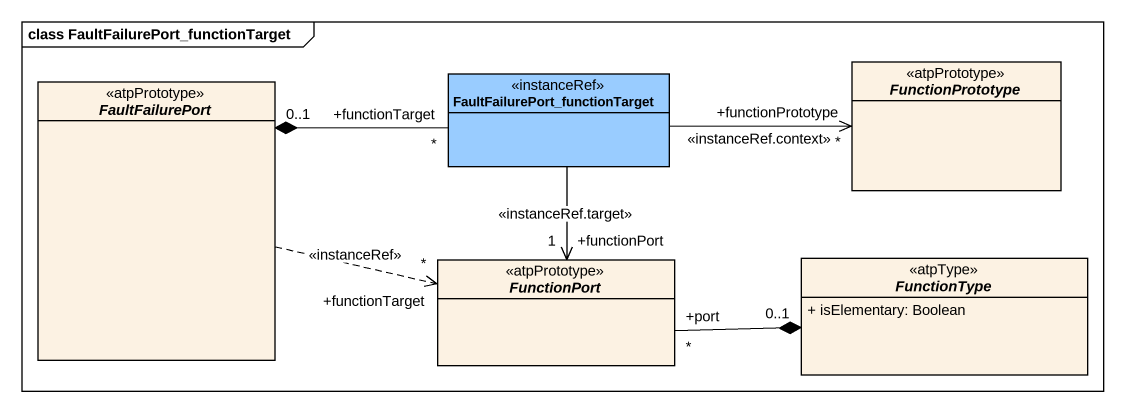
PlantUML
@startuml
mainframe class FaultFailurePort_functionTarget
hide circle
hide empty members
skinparam classAttributeIconSize 0
abstract class FaultFailurePort <<atpPrototype>>
class "FaultFailurePort_functionTarget" as FaultFailurePort_2 <<instanceRef>> #99CCFF
abstract class FunctionPrototype <<atpPrototype>>
abstract class FunctionPort <<atpPrototype>>
abstract class FunctionType <<atpType>> {
  + isElementary: Boolean
}
FaultFailurePort .right.> "+functionTarget\n*" FunctionPort : <<instanceRef>>
FaultFailurePort_2 "+functionTarget\n*" -left-* "0..1" FaultFailurePort
FaultFailurePort_2 -right-> "+functionPrototype\n*" FunctionPrototype : <<instanceRef.context>>
FaultFailurePort_2 --> "+functionPort\n1" FunctionPort : <<instanceRef.target>>
FunctionType "0..1" *-left- "+port\n*" FunctionPort
@enduml
